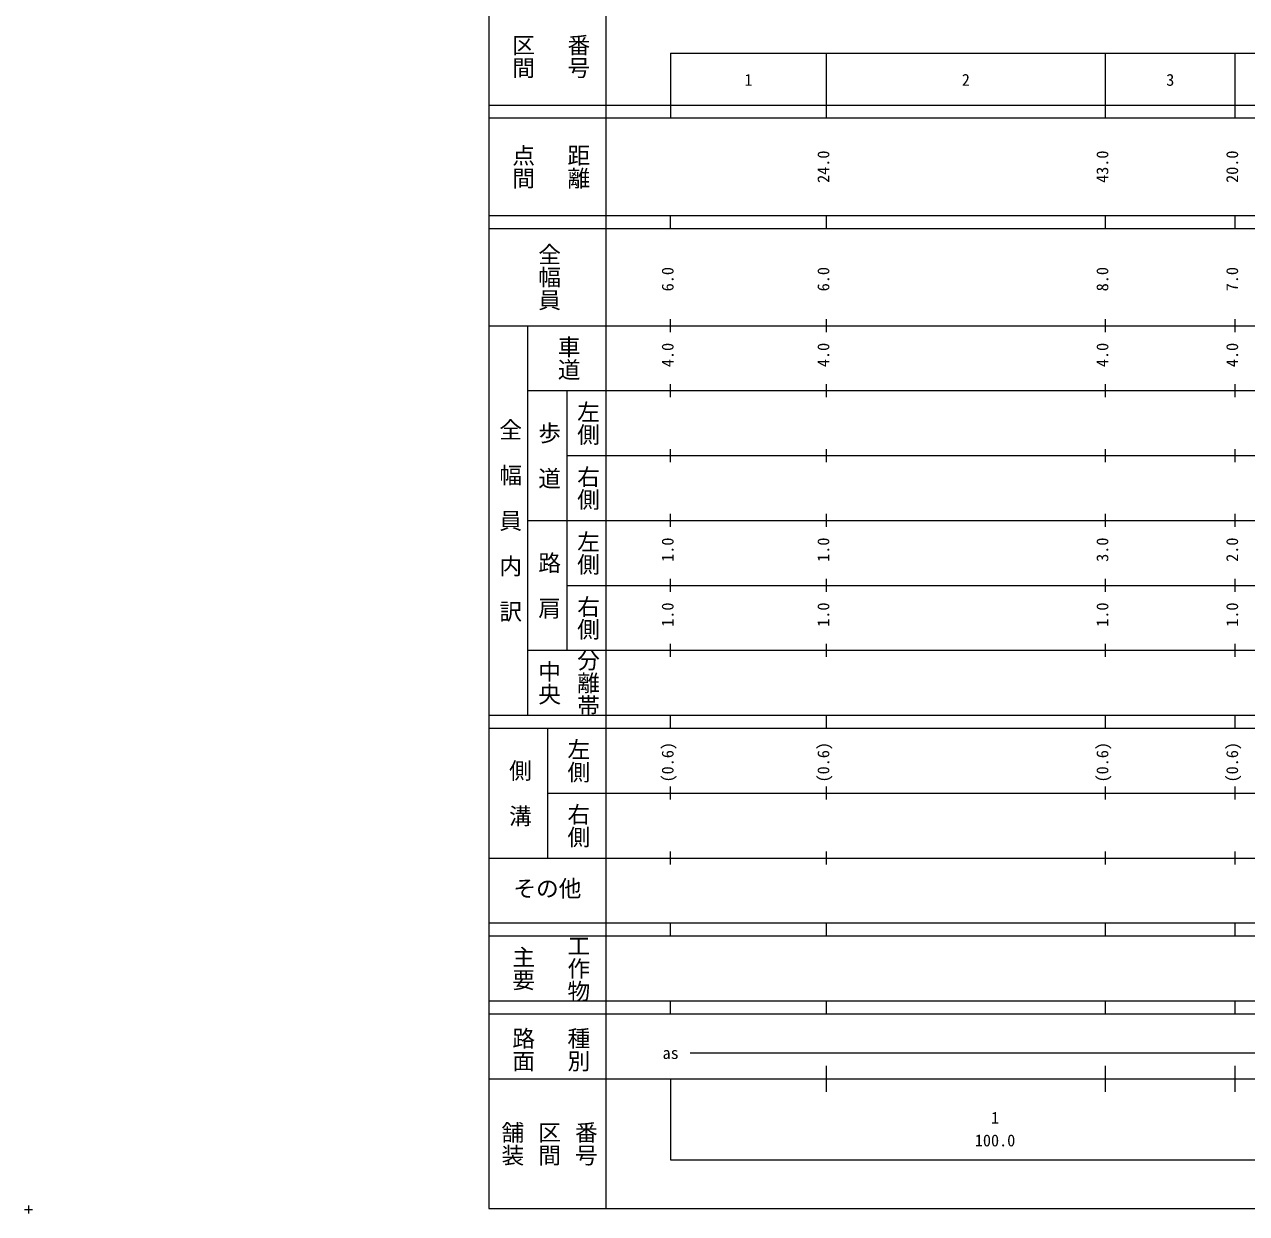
# Model space of a CAD drawing. Units: millimetres, scale not verified. Extents: x -625 to 710962, y -625 to 360139.
# Drawn here: x -625 to 187716, y -625 to 182548 of the extents above; entities that cross this region are included whole.
import ezdxf
from ezdxf.enums import TextEntityAlignment as Align

# ---------------------------------------------------------------- set-up
doc = ezdxf.new("R2010")
doc.units = ezdxf.units.MM
doc.header["$LTSCALE"] = 1000
doc.layers.add('S-SUV', color=7, linetype='Continuous', lineweight=13)
doc.styles.add('@ＭＳ ゴシック', font='')
doc.styles.add('ＭＳ ゴシック', font='')
doc.styles.get('@ＭＳ ゴシック').set_extended_font_data('@MS Gothic')
doc.styles.get('ＭＳ ゴシック').set_extended_font_data('MS Gothic')

msp = doc.modelspace()

# ---------------------------------------------------------------- linework, layer by layer
at = {"layer": 'S-SUV'}
for p, q in [((70962, 360139), (70962, 139)), ((88962, 350139), (88962, 139)), ((98962, 178139), (609962, 178139)), ((98962, 178139), (98962, 168139)), ((122962, 168139), (122962, 178139)), ((165962, 168139), (165962, 178139)), ((185962, 168139), (185962, 178139)), ((70962, 170139), (609962, 170139)), ((70962, 168139), (609962, 168139)), ((70962, 153139), (609962, 153139)), ((98962, 151139), (98962, 153139)), ((122962, 151139), (122962, 153139)), ((165962, 151139), (165962, 153139)), ((185962, 151139), (185962, 153139)), ((70962, 151139), (609962, 151139)), ((70962, 136139), (609962, 136139)), ((76962, 76139), (76962, 136139)), ((98962, 135139), (98962, 137139)), ((122962, 135139), (122962, 137139)), ((165962, 135139), (165962, 137139)), ((185962, 135139), (185962, 137139)), ((98962, 125139), (98962, 127139)), ((122962, 125139), (122962, 127139)), ((165962, 125139), (165962, 127139)), ((185962, 125139), (185962, 127139)), ((76962, 126139), (609962, 126139)), ((82962, 126139), (82962, 86139)), ((98962, 115139), (98962, 117139)), ((122962, 115139), (122962, 117139)), ((165962, 115139), (165962, 117139)), ((185962, 115139), (185962, 117139)), ((82962, 116139), (609962, 116139)), ((76962, 106139), (609962, 106139)), ((98962, 105139), (98962, 107139)), ((122962, 105139), (122962, 107139)), ((165962, 105139), (165962, 107139)), ((185962, 105139), (185962, 107139)), ((82962, 96139), (609962, 96139)), ((98962, 95139), (98962, 97139)), ((122962, 95139), (122962, 97139)), ((165962, 95139), (165962, 97139)), ((185962, 95139), (185962, 97139)), ((98962, 85139), (98962, 87139)), ((122962, 85139), (122962, 87139)), ((165962, 85139), (165962, 87139)), ((185962, 85139), (185962, 87139)), ((76962, 86139), (609962, 86139)), ((70962, 76139), (609962, 76139)), ((98962, 74139), (98962, 76139)), ((122962, 74139), (122962, 76139)), ((165962, 74139), (165962, 76139)), ((185962, 74139), (185962, 76139)), ((70962, 74139), (609962, 74139)), ((79962, 74139), (79962, 54139)), ((79962, 64139), (609962, 64139)), ((98962, 63139), (98962, 65139)), ((122962, 63139), (122962, 65139)), ((165962, 63139), (165962, 65139)), ((185962, 63139), (185962, 65139)), ((98962, 53139), (98962, 55139)), ((122962, 53139), (122962, 55139)), ((165962, 53139), (165962, 55139)), ((185962, 53139), (185962, 55139)), ((70962, 54139), (609962, 54139)), ((70962, 44139), (609962, 44139)), ((98962, 42139), (98962, 44139)), ((122962, 42139), (122962, 44139)), ((165962, 42139), (165962, 44139)), ((185962, 42139), (185962, 44139)), ((70962, 42139), (609962, 42139)), ((70962, 32139), (609962, 32139)), ((98962, 30139), (98962, 32139)), ((122962, 30139), (122962, 32139)), ((165962, 30139), (165962, 32139)), ((185962, 30139), (185962, 32139)), ((70962, 30139), (609962, 30139)), ((101962, 24139), (595962, 24139)), ((122962, 18139), (122962, 22139)), ((165962, 18139), (165962, 22139)), ((185962, 18139), (185962, 22139)), ((70962, 20139), (609962, 20139)), ((98962, 20139), (98962, 7639)), ((98962, 7639), (609962, 7639)), ((-625, 0), (625, 0)), ((-625, 0), (625, 0)), ((0, 625), (0, -625)), ((0, 625), (0, -625)), ((70962, 139), (710962, 139))]:
    msp.add_line(p, q, dxfattribs=at)

# ---------------------------------------------------------------- texts
for s, height, rotation, style, p in [('番号', 2566, 270, '@ＭＳ ゴシック', (82712, 181139)), ('区間', 2566, 270, '@ＭＳ ゴシック', (74212, 181139)), ('点間', 2566, 270, '@ＭＳ ゴシック', (74212, 164139)), ('距離', 2566, 270, '@ＭＳ ゴシック', (82712, 164139)), ('24.0', 1833, 90, 'ＭＳ ゴシック', (123962, 158139)), ('43.0', 1833, 90, 'ＭＳ ゴシック', (166962, 158139)), ('20.0', 1833, 90, 'ＭＳ ゴシック', (186962, 158139)), ('全幅員', 2566, 270, '@ＭＳ ゴシック', (78212, 148889)), ('6.0', 1833, 90, 'ＭＳ ゴシック', (99962, 141438)), ('6.0', 1833, 90, 'ＭＳ ゴシック', (123962, 141438)), ('8.0', 1833, 90, 'ＭＳ ゴシック', (166962, 141438)), ('7.0', 1833, 90, 'ＭＳ ゴシック', (186962, 141438)), ('車道', 2566, 270, '@ＭＳ ゴシック', (81212, 134639)), ('4.0', 1833, 90, 'ＭＳ ゴシック', (99962, 129764)), ('4.0', 1833, 90, 'ＭＳ ゴシック', (123962, 129764)), ('4.0', 1833, 90, 'ＭＳ ゴシック', (166962, 129764)), ('4.0', 1833, 90, 'ＭＳ ゴシック', (186962, 129764)), ('左側', 2566, 270, '@ＭＳ ゴシック', (84212, 124639)), ('全\u3000幅\u3000員\u3000内\u3000訳', 2566, 270, '@ＭＳ ゴシック', (72212, 121889)), ('歩\u3000道', 2566, 270, '@ＭＳ ゴシック', (78212, 121389)), ('右側', 2566, 270, '@ＭＳ ゴシック', (84212, 114639)), ('左側', 2566, 270, '@ＭＳ ゴシック', (84212, 104639)), ('1.0', 1833, 90, 'ＭＳ ゴシック', (99962, 99764)), ('1.0', 1833, 90, 'ＭＳ ゴシック', (123962, 99764)), ('3.0', 1833, 90, 'ＭＳ ゴシック', (166962, 99764)), ('2.0', 1833, 90, 'ＭＳ ゴシック', (186962, 99764)), ('路\u3000肩', 2566, 270, '@ＭＳ ゴシック', (78212, 101389)), ('右側', 2566, 270, '@ＭＳ ゴシック', (84212, 94639)), ('1.0', 1833, 90, 'ＭＳ ゴシック', (99962, 89764)), ('1.0', 1833, 90, 'ＭＳ ゴシック', (123962, 89764)), ('1.0', 1833, 90, 'ＭＳ ゴシック', (166962, 89764)), ('1.0', 1833, 90, 'ＭＳ ゴシック', (186962, 89764)), ('分離帯', 2566, 270, '@ＭＳ ゴシック', (84212, 86389)), ('中央', 2566, 270, '@ＭＳ ゴシック', (78212, 84639)), ('左側', 2566, 270, '@ＭＳ ゴシック', (82712, 72639)), ('(0.6)', 1833, 90, 'ＭＳ ゴシック', (99962, 65778)), ('(0.6)', 1833, 90, 'ＭＳ ゴシック', (123962, 65778)), ('(0.6)', 1833, 90, 'ＭＳ ゴシック', (166962, 65778)), ('(0.6)', 1833, 90, 'ＭＳ ゴシック', (186962, 65778)), ('側\u3000溝', 2566, 270, '@ＭＳ ゴシック', (73712, 69389)), ('右側', 2566, 270, '@ＭＳ ゴシック', (82712, 62639)), ('工作物', 2566, 270, '@ＭＳ ゴシック', (82712, 42389)), ('主要', 2566, 270, '@ＭＳ ゴシック', (74212, 40639)), ('路面', 2566, 270, '@ＭＳ ゴシック', (74212, 28139)), ('種別', 2566, 270, '@ＭＳ ゴシック', (82712, 28139)), ('舗装', 2566, 270, '@ＭＳ ゴシック', (72546, 13639)), ('区間', 2566, 270, '@ＭＳ ゴシック', (78212, 13639)), ('番号', 2566, 270, '@ＭＳ ゴシック', (83879, 13639))]:
    msp.add_text(s, height=height, rotation=rotation, dxfattribs=dict(at, style=style)).set_placement(p, align=Align.BOTTOM_LEFT)
at = {"layer": 'S-SUV', "style": 'ＭＳ ゴシック'}
for s, height, p in [('1', 1833, (110337, 172544)), ('2', 1833, (143837, 172544)), ('3', 1833, (175337, 172544)), ('その他', 2566, (74712, 47389)), ('as', 1833, (97712, 22639)), ('1', 1833, (148337, 12662)), ('100.0', 1833, (145837, 9172))]:
    msp.add_text(s, height=height, dxfattribs=at).set_placement(p, align=Align.BOTTOM_LEFT)

doc.saveas('drawing.dxf')
